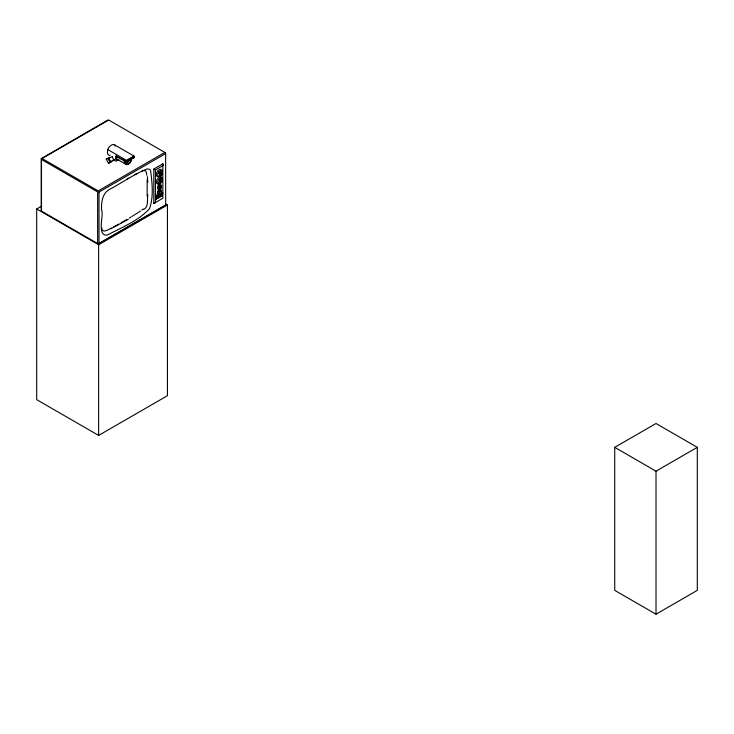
<?xml version="1.0" encoding="UTF-8"?>
<svg xmlns="http://www.w3.org/2000/svg" width="734" height="734" viewBox="0 0 734 734"><rect width="100%" height="100%" fill="white"/><g stroke="black" fill="none" stroke-linecap="round" stroke-linejoin="round"><path stroke-width="1.1" d="M159.269 173.178L160.985 175.857L161.893 174.72L160.15 172.077L159.26 172.123L159.608 173.609M118.55 160.15A5.533 3.193 -60 0 1 115.853 157.415L116.027 156.058L126.496 162.141C128.12 160.838 132.441 156.773 133.533 158.058L134.047 156.113L114.045 144.561A6.404 3.698 -60 0 0 108.724 147.626L107.65 149.488L107.476 152.58A5.533 3.193 -60 0 0 110.173 155.314M147.167 196.198L147.158 179.637M41.251 210.511L41.251 158.526M165.645 153.378L165.645 205.373M143.644 209.539C149.121 206.694 146.846 199.318 147.818 194.574M134.047 156.113L126.578 160.416L126.496 162.141L126.817 160.535L134.019 156.305L133.973 157.828L133.827 156.626M159.764 182.922L161.388 178.426L161.553 181.592L160.049 183.986L159.131 184.014L159.911 182.647L159.361 183.601M147.47 201.226L147.506 200.758M116.027 156.058L126.927 161.865L126.817 160.535M107.898 120.082L41.223 158.682M98.998 243.853L98.998 191.923M160.755 179.885L160.847 179.197M160.966 175.876L158.645 172.903L158.847 171.875L160.104 171.949M133.762 157.902L133.909 157.415M159.113 184.032L158.627 183.83L160.232 178.848L161.388 178.39M160.985 178.096L159.654 183.794L158.627 183.821A3.23 1.863 -60 0 1 158.902 179.344A3.23 1.863 -60 0 1 162.306 179.188A3.23 1.863 -60 0 1 159.654 183.775M160.443 183.335L160.131 183.876M158.223 195.721L158.195 196.382M158.241 196.373L158.663 195.62M158.727 185.766L158.104 186.849A2.468 1.422 -60 0 0 158.104 188.84M158.727 190.537L158.104 191.62A2.468 1.422 -60 0 0 158.104 193.602L158.727 193.978A2.367 1.367 -60 0 0 160.012 193.427M160.764 187.711L160.416 188.225A2.367 1.367 -60 0 1 158.727 189.207L157.691 188.601A2.468 1.422 -60 0 1 157.691 186.61L158.315 185.528A2.367 1.367 -60 0 1 160.003 184.546L161.04 185.161A2.468 1.422 -60 0 1 161.04 187.142M160.553 175.665L161.526 174.444A3.22 1.863 -60 0 0 160.929 170.517A3.22 1.863 -60 0 0 157.672 174.527A3.22 1.863 -60 0 0 160.544 175.655A3.184 1.835 -60 0 0 161.526 174.444L159.617 171.673M126.927 161.865L133.606 157.278M159.819 196.134L159.838 196.785M141.901 209.988L143.148 209.025M138.662 212.218L140.405 211.043M137.992 212.649L135.166 214.447M131.992 216.42L134.423 214.915M129.358 218.007L131.111 216.952M106.246 159.223L109.742 157.315L108.375 158.104L110.65 162.168L112.018 161.379L108.522 163.287L106.246 159.223L107.614 158.434M115.853 158.883L109.944 161.994L108.118 158.746L108.751 158.379M109.944 161.994L110.577 161.627M108.522 163.287L109.889 162.498M165.48 203.859L167.444 204.988L167.444 395.69L98.631 435.418L36.7 399.663L36.7 208.961L41.618 206.126M164.847 152.433L98.2 190.913L42.049 158.489L108.696 120.009L165.416 152.764M99.026 192.051L165.673 153.571M155.314 202.722A1.129 0.927 -60.7 0 1 154.801 203.098L153.81 203.456L153.81 169.022L162.847 163.81L163.031 164.847A1.129 0.927 -60.7 0 1 162.976 165.48M162.875 165.682L155.434 169.976L155.434 202.538M157.388 194.767L155.507 195.859L156.223 196.272L161.113 193.446M156.59 195.418L158.856 194.106M156.168 196.905C167.682 189.234 159.801 197.74 155.507 196.519L161.159 193.262L161.819 193.638M162.095 194.859L161.159 194.583L161.159 195.244L155.507 198.51L156.223 199.18L162.095 195.785L162.095 194.859L156.168 198.226L155.507 197.841M156.168 198.886L161.819 195.629L161.819 194.969M153.81 203.456L162.875 198.244L162.847 163.81M128.377 219.227L110.88 228.788M164.847 205.401L98.2 243.881L41.48 211.126L41.48 159.48L97.631 191.895L97.631 243.55M99.026 243.697L165.673 205.217M36.7 208.961L98.631 244.716L167.444 204.988M614.725 447.336L656.012 423.5L697.3 447.336L697.3 590.356L656.012 614.202L614.725 590.356L614.725 447.336L656.012 471.173L697.3 447.336M121.238 222.76L126.716 219.604M126.991 179.041L128.606 178.114M118.614 224.2L113.605 226.916M134.79 174.655L137.102 173.407M159.232 197.134L159.232 196.464M108.118 158.746L112.054 156.672M111.412 228.054C108.76 229.228 102.21 234.018 101.769 228.228M141.745 171.132L142.745 170.747M143.534 170.499L145.873 171.004L146.928 175.243M157.957 188.858L158.315 188.968A2.367 1.367 -60 0 0 159.599 188.427M160.801 179.16L160.232 178.848M156.223 198.253L156.223 199.18M158.645 172.903L159.122 173.178M161.26 178.821L161.746 179.096M107.65 149.488L126.578 160.416M116.954 159.14L126.376 164.581M160.003 183.995L159.654 183.794A3.175 1.835 -60 0 1 158.627 183.821M160.746 195.005L162.095 195.785M153.81 169.022L155.314 169.903M160.351 184.665L160.627 184.922A2.468 1.422 -60 0 1 160.792 186.326M160.774 175.279L160.911 175.637M109.21 159.186L110.118 160.819M147.415 176.6L147.773 182.399M115.119 145.176L115.146 146.121M656.012 471.173L656.012 614.202M156.168 196.235L156.223 197.198M98.631 244.716L98.631 435.418M117.578 159.709A3.734 2.156 60 0 1 114.972 160.728A3.734 2.156 60 0 1 112.375 156.709M118.642 159.728A3.734 2.156 60 0 1 117.256 160.269M131.9 158.149A4.918 2.835 -60 0 1 127.881 164.434A4.918 2.835 -60 0 1 125.119 160.829M131.505 158.379A4.358 2.514 -60 0 1 127.945 163.948A4.358 2.514 -60 0 1 125.496 160.746M129.973 158.865A4.175 2.413 -60 0 1 126.257 163.205A4.175 2.413 -60 0 1 124.367 160.003M129.386 158.984A3.294 1.899 -60 0 1 127.532 161.884A3.294 1.899 -60 0 1 125.285 162.104A3.294 1.899 -60 0 0 128.459 159.581M118.688 159.59A4.918 2.835 -60 0 1 116.458 155.828M158.727 185.876A2.367 1.367 -60 0 1 160.416 184.895M159.544 187.032A1.633 0.945 -60 0 0 159.553 188.904A1.633 0.945 -60 0 0 161.186 187.968A1.633 0.945 -60 0 0 161.196 186.078A1.587 0.917 -60 0 0 159.599 186.996M161.269 192.014A1.312 0.752 -60 0 0 161.03 191.124A1.266 0.734 -60 0 0 159.755 191.858A1.312 0.752 -60 0 0 159.517 193.161A1.312 0.752 -60 0 0 160.37 193.326M161.04 191.913A2.468 1.422 -60 0 0 161.04 189.922L160.003 189.317A2.367 1.367 -60 0 0 158.315 190.299L157.691 191.381A2.468 1.422 -60 0 0 157.691 193.363L158.315 193.739A2.367 1.367 -60 0 0 159.159 193.51M158.727 190.638A2.367 1.367 -60 0 1 160.416 189.666M161.489 191.95A1.633 0.945 -60 0 0 161.196 190.84A1.587 0.917 -60 0 0 159.599 191.767M160.673 193.372A1.633 0.945 -60 0 1 159.37 193.51A1.633 0.945 -60 0 1 159.544 191.794M160.627 189.684A2.468 1.422 -60 0 1 160.627 191.675M161.333 173.784A4.028 2.321 -60 0 1 156.645 176.041A4.028 2.321 -60 0 1 158.709 169.976A4.028 2.321 -60 0 1 161.893 172.132M101.531 209.658C104.228 214.548 96.237 236.66 107.375 235.027C121.844 227.402 138.359 220.906 149.516 208.685C153.764 196.749 152.195 183.041 150.608 170.747C149.965 169.003 147.947 168.664 146.378 169.215C133.533 174.6 122.028 182.748 109.761 189.28C102.255 193.024 101.347 202.245 101.531 209.658M161.911 193.574C162.82 195.565 163.379 190.904 161.911 193.574M160.608 188.381A1.303 0.752 -60 0 0 161.03 186.353A1.303 0.752 -60 0 0 159.489 187.72A1.303 0.752 -60 0 0 160.608 188.381M159.929 183.271A4.028 2.321 -60 0 0 161.287 177.013A4.028 2.321 -60 0 0 156.507 181.151A4.028 2.321 -60 0 0 159.929 183.271"/></g></svg>
